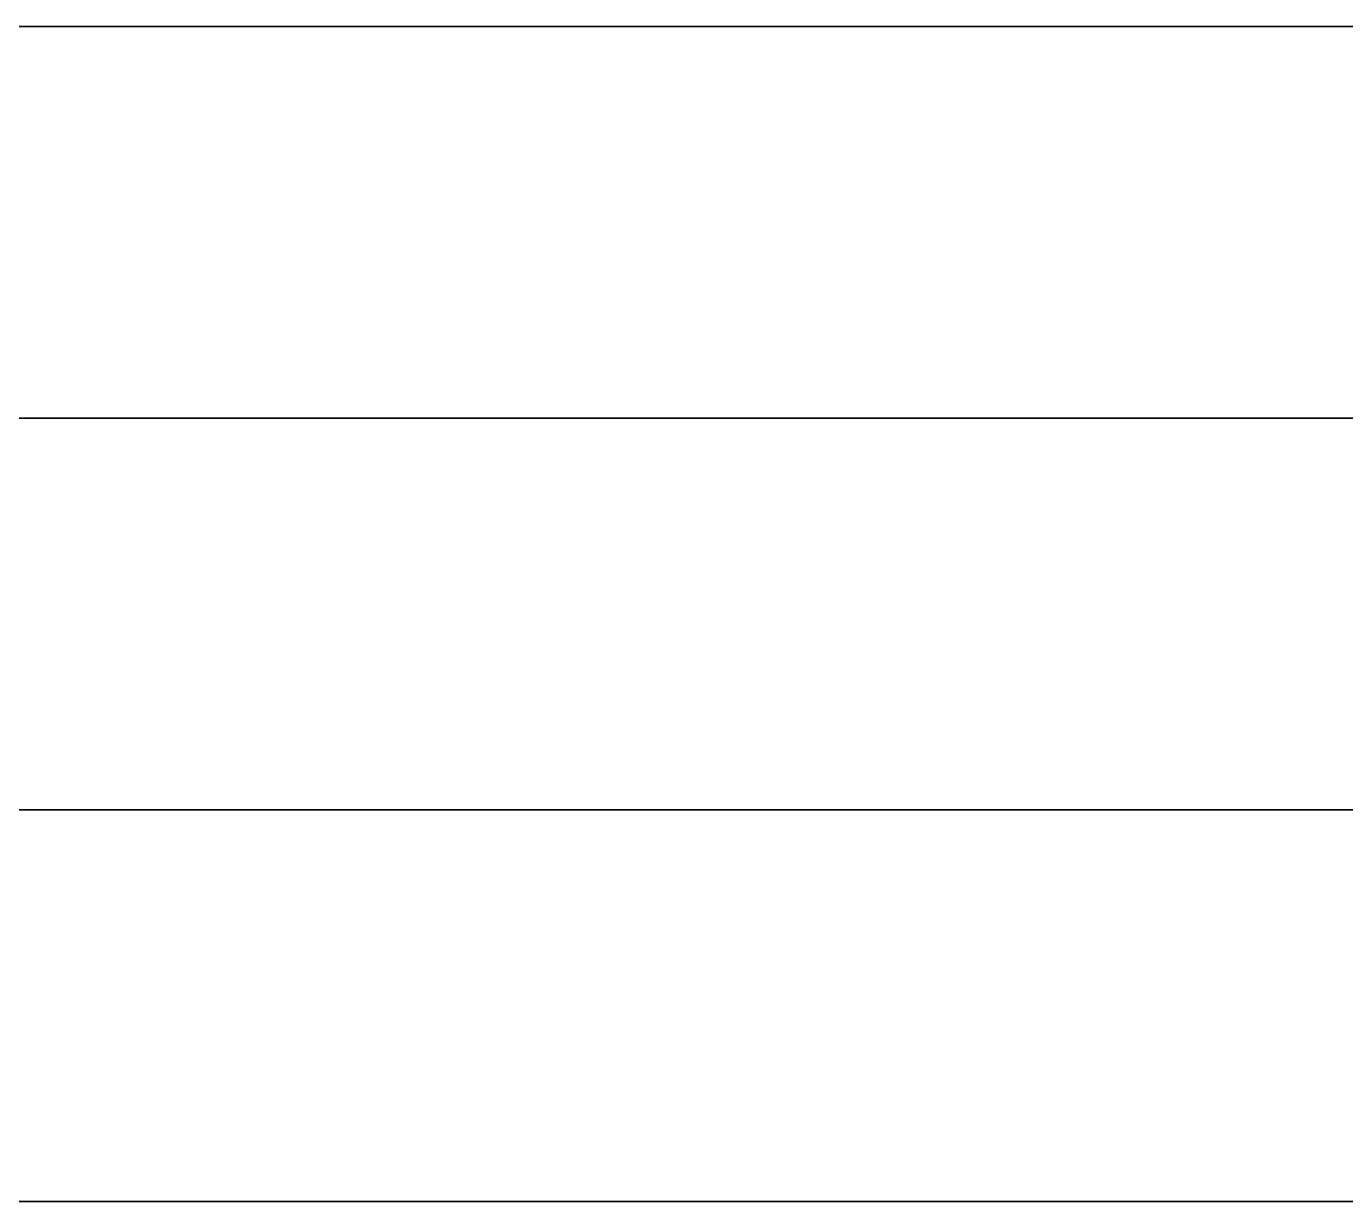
# Model space of a CAD drawing. Header units: metres. Extents: x 350990 to 353010, y 7455300 to 7456700.
# Drawn here: x 351326.7 to 351663.5, y 7456000 to 7456300 of the extents above; entities that cross this region are included whole.
import ezdxf

# ---------------------------------------------------------------- set-up
doc = ezdxf.new("R2010")
doc.units = ezdxf.units.M

msp = doc.modelspace()

# ---------------------------------------------------------------- linework, layer by layer
at = {"layer": 'BOC_P0N'}
msp.add_polyline3d([(351320, 7456000, 1243.558), (351330, 7456000, 1244.039), (351340, 7456000, 1244.499), (351350, 7456000, 1244.931), (351360, 7456000, 1245.327), (351370, 7456000, 1245.673), (351380, 7456000, 1245.953), (351390, 7456000, 1246.151), (351400, 7456000, 1246.252), (351410, 7456000, 1246.246), (351420, 7456000, 1246.13), (351430, 7456000, 1245.908), (351440, 7456000, 1245.594), (351450, 7456000, 1245.214), (351460, 7456000, 1244.801), (351470, 7456000, 1244.398), (351480, 7456000, 1244.053), (351490, 7456000, 1243.82), (351500, 7456000, 1243.75), (351510, 7456000, 1243.893), (351520, 7456000, 1244.292), (351530, 7456000, 1244.981), (351540, 7456000, 1245.978), (351550, 7456000, 1247.289), (351560, 7456000, 1248.903), (351570, 7456000, 1250.795), (351580, 7456000, 1252.924), (351590, 7456000, 1255.236), (351600, 7456000, 1257.668), (351610, 7456000, 1260.15), (351620, 7456000, 1262.613), (351630, 7456000, 1264.987), (351640, 7456000, 1267.209), (351650, 7456000, 1269.225), (351660, 7456000, 1270.995), (351670, 7456000, 1272.492)], dxfattribs=at)
at = {"layer": 'BOC_P100N'}
msp.add_polyline3d([(351320, 7456100, 1228.021), (351330, 7456100, 1229.935), (351340, 7456100, 1231.671), (351350, 7456100, 1233.192), (351360, 7456100, 1234.476), (351370, 7456100, 1235.514), (351380, 7456100, 1236.315), (351390, 7456100, 1236.898), (351400, 7456100, 1237.295), (351410, 7456100, 1237.549), (351420, 7456100, 1237.707), (351430, 7456100, 1237.818), (351440, 7456100, 1237.93), (351450, 7456100, 1238.089), (351460, 7456100, 1238.331), (351470, 7456100, 1238.685), (351480, 7456100, 1239.167), (351490, 7456100, 1239.786), (351500, 7456100, 1240.539), (351510, 7456100, 1241.415), (351520, 7456100, 1242.396), (351530, 7456100, 1243.462), (351540, 7456100, 1244.589), (351550, 7456100, 1245.756), (351560, 7456100, 1246.942), (351570, 7456100, 1248.135), (351580, 7456100, 1249.328), (351590, 7456100, 1250.517), (351600, 7456100, 1251.709), (351610, 7456100, 1252.912), (351620, 7456100, 1254.14), (351630, 7456100, 1255.405), (351640, 7456100, 1256.722), (351650, 7456100, 1258.1), (351660, 7456100, 1259.543), (351670, 7456100, 1261.048)], dxfattribs=at)
at = {"layer": 'BOC_P200N'}
msp.add_polyline3d([(351320, 7456200, 1211.632), (351330, 7456200, 1212.227), (351340, 7456200, 1212.872), (351350, 7456200, 1213.591), (351360, 7456200, 1214.401), (351370, 7456200, 1215.315), (351380, 7456200, 1216.338), (351390, 7456200, 1217.467), (351400, 7456200, 1218.693), (351410, 7456200, 1220.001), (351420, 7456200, 1221.371), (351430, 7456200, 1222.783), (351440, 7456200, 1224.216), (351450, 7456200, 1225.653), (351460, 7456200, 1227.082), (351470, 7456200, 1228.498), (351480, 7456200, 1229.903), (351490, 7456200, 1231.308), (351500, 7456200, 1232.73), (351510, 7456200, 1234.193), (351520, 7456200, 1235.723), (351530, 7456200, 1237.35), (351540, 7456200, 1239.1), (351550, 7456200, 1240.994), (351560, 7456200, 1243.048), (351570, 7456200, 1245.266), (351580, 7456200, 1247.641), (351590, 7456200, 1250.154), (351600, 7456200, 1252.775), (351610, 7456200, 1255.462), (351620, 7456200, 1258.164), (351630, 7456200, 1260.825), (351640, 7456200, 1263.384), (351650, 7456200, 1265.785), (351660, 7456200, 1267.69), (351670, 7456200, 1269.097)], dxfattribs=at)
at = {"layer": 'BOC_P300N'}
msp.add_polyline3d([(351320, 7456300, 1222.666), (351330, 7456300, 1224.298), (351340, 7456300, 1225.778), (351350, 7456300, 1227.053), (351360, 7456300, 1228.077), (351370, 7456300, 1228.816), (351380, 7456300, 1229.248), (351390, 7456300, 1229.368), (351400, 7456300, 1229.187), (351410, 7456300, 1228.731), (351420, 7456300, 1228.04), (351430, 7456300, 1227.169), (351440, 7456300, 1226.178), (351450, 7456300, 1225.137), (351460, 7456300, 1224.113), (351470, 7456300, 1223.175), (351480, 7456300, 1222.385), (351490, 7456300, 1221.793), (351500, 7456300, 1221.443), (351510, 7456300, 1221.363), (351520, 7456300, 1221.569), (351530, 7456300, 1222.064), (351540, 7456300, 1222.838), (351550, 7456300, 1223.875), (351560, 7456300, 1225.15), (351570, 7456300, 1226.633), (351580, 7456300, 1228.294), (351590, 7456300, 1230.103), (351600, 7456300, 1232.032), (351610, 7456300, 1234.061), (351620, 7456300, 1236.171), (351630, 7456300, 1238.351), (351640, 7456300, 1240.593), (351650, 7456300, 1242.894), (351660, 7456300, 1245.249), (351670, 7456300, 1247.657)], dxfattribs=at)
at = {"layer": 'BOLC_P0N'}
msp.add_polyline3d([(351320, 7456000, 1194.565), (351330, 7456000, 1194.057), (351340, 7456000, 1194.026), (351350, 7456000, 1194.518), (351360, 7456000, 1195.559), (351370, 7456000, 1197.155), (351380, 7456000, 1199.296), (351390, 7456000, 1201.951), (351400, 7456000, 1205.078), (351410, 7456000, 1208.623), (351420, 7456000, 1212.52), (351430, 7456000, 1216.698), (351440, 7456000, 1221.076), (351450, 7456000, 1225.567), (351460, 7456000, 1230.077), (351470, 7456000, 1234.508), (351480, 7456000, 1236.053), (351490, 7456000, 1235.82), (351500, 7456000, 1235.75), (351510, 7456000, 1235.893), (351520, 7456000, 1236.292), (351530, 7456000, 1236.981), (351540, 7456000, 1237.978), (351550, 7456000, 1239.289), (351560, 7456000, 1240.903), (351570, 7456000, 1242.795), (351580, 7456000, 1244.924), (351590, 7456000, 1247.236), (351600, 7456000, 1249.668), (351610, 7456000, 1250.383), (351620, 7456000, 1248.015), (351630, 7456000, 1245.457), (351640, 7456000, 1242.786), (351650, 7456000, 1240.074), (351660, 7456000, 1237.386), (351670, 7456000, 1234.778)], dxfattribs=at)
at = {"layer": 'BOLC_P100N'}
msp.add_polyline3d([(351320, 7456100, 1186.899), (351330, 7456100, 1185.087), (351340, 7456100, 1183.643), (351350, 7456100, 1182.65), (351360, 7456100, 1182.178), (351370, 7456100, 1182.274), (351380, 7456100, 1182.98), (351390, 7456100, 1184.319), (351400, 7456100, 1186.291), (351410, 7456100, 1188.88), (351420, 7456100, 1192.051), (351430, 7456100, 1195.757), (351440, 7456100, 1199.932), (351450, 7456100, 1204.497), (351460, 7456100, 1209.364), (351470, 7456100, 1214.428), (351480, 7456100, 1219.58), (351490, 7456100, 1224.703), (351500, 7456100, 1229.683), (351510, 7456100, 1233.415), (351520, 7456100, 1234.396), (351530, 7456100, 1235.462), (351540, 7456100, 1236.589), (351550, 7456100, 1237.756), (351560, 7456100, 1238.942), (351570, 7456100, 1240.135), (351580, 7456100, 1241.328), (351590, 7456100, 1242.517), (351600, 7456100, 1243.709), (351610, 7456100, 1244.912), (351620, 7456100, 1246.14), (351630, 7456100, 1247.405), (351640, 7456100, 1246.572), (351650, 7456100, 1244.102), (351660, 7456100, 1241.456), (351670, 7456100, 1238.711)], dxfattribs=at)
at = {"layer": 'BOLC_P200N'}
msp.add_polyline3d([(351320, 7456200, 1196.932), (351330, 7456200, 1193.715), (351340, 7456200, 1190.504), (351350, 7456200, 1187.39), (351360, 7456200, 1184.466), (351370, 7456200, 1181.821), (351380, 7456200, 1179.54), (351390, 7456200, 1177.697), (351400, 7456200, 1176.355), (351410, 7456200, 1175.564), (351420, 7456200, 1175.359), (351430, 7456200, 1175.758), (351440, 7456200, 1176.763), (351450, 7456200, 1178.359), (351460, 7456200, 1180.513), (351470, 7456200, 1183.175), (351480, 7456200, 1186.281), (351490, 7456200, 1189.731), (351500, 7456200, 1193.442), (351510, 7456200, 1197.333), (351520, 7456200, 1201.305), (351530, 7456200, 1205.26), (351540, 7456200, 1209.105), (351550, 7456200, 1212.753), (351560, 7456200, 1216.128), (351570, 7456200, 1219.17), (351580, 7456200, 1221.831), (351590, 7456200, 1224.081), (351600, 7456200, 1225.907), (351610, 7456200, 1227.312), (351620, 7456200, 1228.318), (351630, 7456200, 1228.956), (351640, 7456200, 1229.268), (351650, 7456200, 1229.303), (351660, 7456200, 1229.109), (351670, 7456200, 1228.735)], dxfattribs=at)
at = {"layer": 'BOLC_P300N'}
msp.add_polyline3d([(351320, 7456300, 1212.261), (351330, 7456300, 1211.509), (351340, 7456300, 1210.371), (351350, 7456300, 1208.893), (351360, 7456300, 1207.131), (351370, 7456300, 1205.152), (351380, 7456300, 1203.029), (351390, 7456300, 1200.841), (351400, 7456300, 1198.665), (351410, 7456300, 1196.581), (351420, 7456300, 1194.661), (351430, 7456300, 1192.972), (351440, 7456300, 1191.572), (351450, 7456300, 1190.508), (351460, 7456300, 1189.812), (351470, 7456300, 1189.504), (351480, 7456300, 1189.588), (351490, 7456300, 1190.056), (351500, 7456300, 1190.883), (351510, 7456300, 1192.028), (351520, 7456300, 1193.453), (351530, 7456300, 1195.105), (351540, 7456300, 1196.927), (351550, 7456300, 1198.857), (351560, 7456300, 1200.835), (351570, 7456300, 1202.804), (351580, 7456300, 1204.712), (351590, 7456300, 1206.515), (351600, 7456300, 1208.181), (351610, 7456300, 1209.688), (351620, 7456300, 1211.03), (351630, 7456300, 1212.21), (351640, 7456300, 1213.241), (351650, 7456300, 1214.142), (351660, 7456300, 1214.935), (351670, 7456300, 1215.641)], dxfattribs=at)
at = {"layer": 'BOX_P0N'}
msp.add_polyline3d([(351320, 7456000, 1157.949), (351330, 7456000, 1155.748), (351340, 7456000, 1154.193), (351350, 7456000, 1153.416), (351360, 7456000, 1153.522), (351370, 7456000, 1154.588), (351380, 7456000, 1156.649), (351390, 7456000, 1159.703), (351400, 7456000, 1163.706), (351410, 7456000, 1168.574), (351420, 7456000, 1174.188), (351430, 7456000, 1180.399), (351440, 7456000, 1187.032), (351450, 7456000, 1193.894), (351460, 7456000, 1200.783), (351470, 7456000, 1207.497), (351480, 7456000, 1211.141), (351490, 7456000, 1212.748), (351500, 7456000, 1214.212), (351510, 7456000, 1215.561), (351520, 7456000, 1216.84), (351530, 7456000, 1218.107), (351540, 7456000, 1219.431), (351550, 7456000, 1220.875), (351560, 7456000, 1222.497), (351570, 7456000, 1224.338), (351580, 7456000, 1226.418), (351590, 7456000, 1228.728), (351600, 7456000, 1231.234), (351610, 7456000, 1232.107), (351620, 7456000, 1229.966), (351630, 7456000, 1227.67), (351640, 7456000, 1225.246), (351650, 7456000, 1222.709), (351660, 7456000, 1220.059), (351670, 7456000, 1217.294)], dxfattribs=at)
at = {"layer": 'BOX_P100N'}
msp.add_polyline3d([(351320, 7456100, 1165.232), (351330, 7456100, 1160.368), (351340, 7456100, 1156.05), (351350, 7456100, 1152.518), (351360, 7456100, 1149.978), (351370, 7456100, 1148.586), (351380, 7456100, 1148.453), (351390, 7456100, 1149.633), (351400, 7456100, 1152.115), (351410, 7456100, 1155.832), (351420, 7456100, 1160.663), (351430, 7456100, 1166.444), (351440, 7456100, 1172.976), (351450, 7456100, 1180.038), (351460, 7456100, 1187.394), (351470, 7456100, 1194.81), (351480, 7456100, 1202.061), (351490, 7456100, 1208.94), (351500, 7456100, 1215.272), (351510, 7456100, 1219.924), (351520, 7456100, 1221.394), (351530, 7456100, 1222.544), (351540, 7456100, 1223.401), (351550, 7456100, 1224.008), (351560, 7456100, 1224.42), (351570, 7456100, 1224.698), (351580, 7456100, 1224.904), (351590, 7456100, 1225.097), (351600, 7456100, 1225.327), (351610, 7456100, 1225.632), (351620, 7456100, 1226.04), (351630, 7456100, 1226.565), (351640, 7456100, 1225.06), (351650, 7456100, 1221.972), (351660, 7456100, 1218.745), (351670, 7456100, 1215.442)], dxfattribs=at)
at = {"layer": 'BOX_P200N'}
msp.add_polyline3d([(351320, 7456200, 1184.182), (351330, 7456200, 1179.205), (351340, 7456200, 1174.105), (351350, 7456200, 1169.101), (351360, 7456200, 1164.398), (351370, 7456200, 1160.177), (351380, 7456200, 1156.591), (351390, 7456200, 1153.756), (351400, 7456200, 1151.747), (351410, 7456200, 1150.605), (351420, 7456200, 1150.33), (351430, 7456200, 1150.894), (351440, 7456200, 1152.24), (351450, 7456200, 1154.29), (351460, 7456200, 1156.953), (351470, 7456200, 1160.126), (351480, 7456200, 1163.703), (351490, 7456200, 1167.554), (351500, 7456200, 1171.581), (351510, 7456200, 1175.697), (351520, 7456200, 1179.808), (351530, 7456200, 1183.828), (351540, 7456200, 1187.674), (351550, 7456200, 1191.272), (351560, 7456200, 1194.555), (351570, 7456200, 1197.459), (351580, 7456200, 1199.932), (351590, 7456200, 1201.928), (351600, 7456200, 1203.415), (351610, 7456200, 1204.377), (351620, 7456200, 1204.812), (351630, 7456200, 1204.74), (351640, 7456200, 1204.196), (351650, 7456200, 1203.239), (351660, 7456200, 1201.94), (351670, 7456200, 1200.39)], dxfattribs=at)
at = {"layer": 'BOX_P300N'}
msp.add_polyline3d([(351320, 7456300, 1197.371), (351330, 7456300, 1196.773), (351340, 7456300, 1195.765), (351350, 7456300, 1194.406), (351360, 7456300, 1192.757), (351370, 7456300, 1190.874), (351380, 7456300, 1188.81), (351390, 7456300, 1186.613), (351400, 7456300, 1184.328), (351410, 7456300, 1182.002), (351420, 7456300, 1179.682), (351430, 7456300, 1177.417), (351440, 7456300, 1175.264), (351450, 7456300, 1173.282), (351460, 7456300, 1171.535), (351470, 7456300, 1170.086), (351480, 7456300, 1168.999), (351490, 7456300, 1168.328), (351500, 7456300, 1168.115), (351510, 7456300, 1168.385), (351520, 7456300, 1169.152), (351530, 7456300, 1170.404), (351540, 7456300, 1172.105), (351550, 7456300, 1174.195), (351560, 7456300, 1176.593), (351570, 7456300, 1179.199), (351580, 7456300, 1181.905), (351590, 7456300, 1184.599), (351600, 7456300, 1187.172), (351610, 7456300, 1189.529), (351620, 7456300, 1191.596), (351630, 7456300, 1193.323), (351640, 7456300, 1194.689), (351650, 7456300, 1195.701), (351660, 7456300, 1196.389), (351670, 7456300, 1196.807)], dxfattribs=at)
at = {"layer": 'CU_0p2_P0N'}
for points in [[(351666.818, 7456000, 650), (351660, 7456000, 654.003), (351652.515, 7456000, 660), (351650, 7456000, 662.148), (351643.205, 7456000, 670), (351640, 7456000, 674.566), (351636.854, 7456000, 680), (351632.561, 7456000, 690), (351630, 7456000, 699.063), (351629.735, 7456000, 700), (351627.999, 7456000, 710), (351627.249, 7456000, 720), (351627.203, 7456000, 730), (351627.554, 7456000, 740), (351627.997, 7456000, 750), (351628.287, 7456000, 760), (351628.307, 7456000, 770), (351628.093, 7456000, 780), (351627.815, 7456000, 790), (351627.741, 7456000, 800), (351628.213, 7456000, 810), (351629.637, 7456000, 820), (351630, 7456000, 821.398), (351632.003, 7456000, 830), (351635.761, 7456000, 840), (351640, 7456000, 848.051), (351640.974, 7456000, 850), (351646.547, 7456000, 860), (351650, 7456000, 865.959), (351652.119, 7456000, 870), (351656.635, 7456000, 880), (351660, 7456000, 889.354), (351660.19, 7456000, 890), (351662.204, 7456000, 900), (351663.492, 7456000, 910)], [(351668.671, 7456000, 1200), (351660.735, 7456000, 1210), (351670, 7456000, 1213.338)]]:
    msp.add_polyline3d(points, dxfattribs=at)
msp.add_polyline3d([(351660, 7456000, 1211.182), (351654.695, 7456000, 1220), (351660, 7456000, 1221.908), (351662.285, 7456000, 1220)], close=True, dxfattribs=at)
at = {"layer": 'DAC_P300N'}
msp.add_polyline3d([(351670, 7456300, 291.576), (351660, 7456300, 291.161), (351650, 7456300, 296.38), (351649.194, 7456300, 300), (351650, 7456300, 306.51), (351650.432, 7456300, 310), (351651.669, 7456300, 320), (351652.906, 7456300, 330), (351654.144, 7456300, 340), (351655.381, 7456300, 350), (351656.618, 7456300, 360), (351657.855, 7456300, 370), (351659.093, 7456300, 380), (351660, 7456300, 387.333), (351660.33, 7456300, 390), (351661.567, 7456300, 400), (351662.805, 7456300, 410), (351664.042, 7456300, 420)], dxfattribs=at)
at = {"layer": 'PHY_P0N'}
msp.add_polyline3d([(351668.686, 7456000, 930), (351661.368, 7456000, 920), (351660, 7456000, 918.211), (351654.655, 7456000, 910), (351650, 7456000, 903.125), (351647.954, 7456000, 900), (351641.272, 7456000, 890), (351640, 7456000, 888.119), (351634.056, 7456000, 880), (351630, 7456000, 874.455), (351626.002, 7456000, 870), (351620, 7456000, 863.179), (351616.04, 7456000, 860), (351610, 7456000, 854.968), (351600, 7456000, 850.043), (351599.801, 7456000, 850), (351590, 7456000, 847.745), (351580, 7456000, 846.891), (351570, 7456000, 845.735), (351560, 7456000, 842.541), (351556.032, 7456000, 840), (351550, 7456000, 835.924), (351544.304, 7456000, 830), (351540, 7456000, 825.37), (351536.09, 7456000, 820), (351530, 7456000, 811.58), (351528.967, 7456000, 810), (351522.336, 7456000, 800), (351520, 7456000, 796.589), (351515.337, 7456000, 790), (351510, 7456000, 782.879), (351507.47, 7456000, 780), (351500, 7456000, 772.075), (351497.348, 7456000, 770), (351490, 7456000, 764.654), (351480, 7456000, 760.263), (351478.721, 7456000, 760), (351470, 7456000, 758.305), (351460, 7456000, 757.954), (351450, 7456000, 758.534), (351440, 7456000, 759.615), (351437.427, 7456000, 760), (351430, 7456000, 761.095), (351420, 7456000, 763.178), (351410, 7456000, 766.277), (351401.817, 7456000, 770), (351400, 7456000, 770.827), (351390, 7456000, 777.077), (351386.235, 7456000, 780), (351380, 7456000, 784.935), (351374.23, 7456000, 790), (351370.576, 7456000, 800), (351379.579, 7456000, 810), (351380, 7456000, 810.483), (351390, 7456000, 818.876), (351391.832, 7456000, 820), (351400, 7456000, 825.22), (351409.533, 7456000, 830), (351410, 7456000, 830.247), (351420, 7456000, 835.401), (351427.733, 7456000, 840), (351430, 7456000, 841.471), (351439.977, 7456000, 850), (351440, 7456000, 850.022), (351447.889, 7456000, 860), (351450, 7456000, 862.919), (351453.94, 7456000, 870), (351459.159, 7456000, 880), (351460, 7456000, 881.653), (351463.487, 7456000, 890), (351467.664, 7456000, 900), (351470, 7456000, 905.476), (351471.693, 7456000, 910), (351475.593, 7456000, 920), (351479.716, 7456000, 930), (351480, 7456000, 930.662), (351483.781, 7456000, 940), (351488.115, 7456000, 950), (351490, 7456000, 954.15), (351492.671, 7456000, 960), (351497.511, 7456000, 970), (351500, 7456000, 974.914), (351502.747, 7456000, 980), (351508.443, 7456000, 990), (351510, 7456000, 992.653), (351514.849, 7456000, 1000), (351520, 7456000, 1007.409), (351522.087, 7456000, 1010), (351530, 7456000, 1019.444), (351530.544, 7456000, 1020), (351540, 7456000, 1029.431), (351540.65, 7456000, 1030), (351550, 7456000, 1038.132), (351552.288, 7456000, 1040), (351560, 7456000, 1046.353), (351564.303, 7456000, 1050), (351570, 7456000, 1054.939), (351575.219, 7456000, 1060), (351580, 7456000, 1064.779), (351584.453, 7456000, 1070), (351590, 7456000, 1076.71), (351592.293, 7456000, 1080), (351599.091, 7456000, 1090), (351600, 7456000, 1091.358), (351604.949, 7456000, 1100), (351610, 7456000, 1108.79), (351610.612, 7456000, 1110), (351615.722, 7456000, 1120), (351620, 7456000, 1128.162), (351620.88, 7456000, 1130), (351625.787, 7456000, 1140), (351630, 7456000, 1148.308), (351630.812, 7456000, 1150), (351635.719, 7456000, 1160), (351640, 7456000, 1168.519), (351640.725, 7456000, 1170), (351645.642, 7456000, 1180), (351645.324, 7456000, 1190), (351644.879, 7456000, 1200), (351644.294, 7456000, 1210), (351643.565, 7456000, 1220), (351642.692, 7456000, 1230), (351641.681, 7456000, 1240), (351640.544, 7456000, 1250), (351640, 7456000, 1254.278), (351639.298, 7456000, 1260), (351637.959, 7456000, 1270), (351640, 7456000, 1273.98), (351650, 7456000, 1277.413), (351660, 7456000, 1278.263), (351670, 7456000, 1279.094)], dxfattribs=at)
at = {"layer": 'PHY_P100N'}
msp.add_polyline3d([(351340, 7456100, 767.119), (351337.874, 7456100, 770), (351340, 7456100, 773.57), (351344.532, 7456100, 780), (351350, 7456100, 786.812), (351353.263, 7456100, 790), (351360, 7456100, 795.971), (351366.399, 7456100, 800), (351370, 7456100, 802.125), (351380, 7456100, 806.028), (351390, 7456100, 803.046), (351390.698, 7456100, 800), (351390, 7456100, 799.535), (351380, 7456100, 793.788), (351377.016, 7456100, 790), (351370, 7456100, 784.664), (351363.369, 7456100, 780), (351360, 7456100, 777.498), (351350, 7456100, 771.894), (351346.632, 7456100, 770)], close=True, dxfattribs=at)
msp.add_polyline3d([(351670, 7456100, 896.094), (351660, 7456100, 896.422), (351650, 7456100, 894.864), (351640, 7456100, 891.817), (351635.29, 7456100, 890), (351630, 7456100, 887.938), (351620, 7456100, 883.98), (351610, 7456100, 880.602), (351607.614, 7456100, 880), (351600, 7456100, 878.001), (351590, 7456100, 876.047), (351580, 7456100, 874.101), (351570, 7456100, 871.186), (351567.562, 7456100, 870), (351560, 7456100, 866.162), (351552.09, 7456100, 860), (351550, 7456100, 858.324), (351542.274, 7456100, 850), (351540, 7456100, 847.53), (351534.136, 7456100, 840), (351530, 7456100, 834.772), (351526.372, 7456100, 830), (351520, 7456100, 821.932), (351518.31, 7456100, 820), (351510, 7456100, 811.009), (351508.75, 7456100, 810), (351500, 7456100, 803.373), (351491.366, 7456100, 800), (351490, 7456100, 799.499), (351480, 7456100, 799.154), (351476.533, 7456100, 800), (351470, 7456100, 803.756), (351460, 7456100, 808.623), (351450.3, 7456100, 810), (351460, 7456100, 811.61), (351470, 7456100, 814.945), (351478.714, 7456100, 820), (351480, 7456100, 820.884), (351489.057, 7456100, 830), (351490, 7456100, 831.149), (351495.64, 7456100, 840), (351500, 7456100, 848.288), (351500.765, 7456100, 850), (351504.799, 7456100, 860), (351508.4, 7456100, 870), (351510, 7456100, 874.753), (351511.68, 7456100, 880), (351514.815, 7456100, 890), (351517.975, 7456100, 900), (351520, 7456100, 906.222), (351521.274, 7456100, 910), (351524.845, 7456100, 920), (351528.78, 7456100, 930), (351530, 7456100, 932.88), (351533.351, 7456100, 940), (351538.653, 7456100, 950), (351540, 7456100, 952.33), (351545.12, 7456100, 960), (351550, 7456100, 966.571), (351552.96, 7456100, 970), (351560, 7456100, 977.589), (351562.542, 7456100, 980), (351570, 7456100, 986.839), (351573.698, 7456100, 990), (351580, 7456100, 995.411), (351585.287, 7456100, 1000), (351590, 7456100, 1004.264), (351595.815, 7456100, 1010), (351600, 7456100, 1014.453), (351604.563, 7456100, 1020), (351610, 7456100, 1027.334), (351611.707, 7456100, 1030), (351617.414, 7456100, 1040), (351620, 7456100, 1045.098), (351622.178, 7456100, 1050), (351626.172, 7456100, 1060), (351629.816, 7456100, 1070), (351630, 7456100, 1070.54), (351632.947, 7456100, 1080), (351635.988, 7456100, 1090), (351639.07, 7456100, 1100), (351640, 7456100, 1102.917), (351642.185, 7456100, 1110), (351645.542, 7456100, 1120), (351649.31, 7456100, 1130), (351650, 7456100, 1131.656), (351653.532, 7456100, 1140), (351658.394, 7456100, 1150), (351660, 7456100, 1152.951), (351664.004, 7456100, 1160)], dxfattribs=at)
at = {"layer": 'PHY_P200N'}
for points in [[(351360, 7456200, 722.621), (351355.252, 7456200, 730), (351356.586, 7456200, 740), (351359.526, 7456200, 750), (351360, 7456200, 751.141), (351364.552, 7456200, 760), (351370, 7456200, 767.646), (351372.269, 7456200, 770), (351380, 7456200, 776.382), (351386.73, 7456200, 780), (351390, 7456200, 781.503), (351400, 7456200, 784.283), (351410, 7456200, 783.589), (351417.081, 7456200, 780), (351410, 7456200, 778.194), (351400, 7456200, 774.638), (351396.719, 7456200, 770), (351390, 7456200, 764.036), (351386.217, 7456200, 760), (351380, 7456200, 752.547), (351377.808, 7456200, 750), (351370.893, 7456200, 740), (351370, 7456200, 738.534), (351364.212, 7456200, 730)], [(351440, 7456200, 778.155), (351432.139, 7456200, 780), (351440, 7456200, 783.132), (351450, 7456200, 783.333), (351460, 7456200, 782.178), (351470, 7456200, 781.23), (351480, 7456200, 780.746), (351490, 7456200, 781.049), (351500, 7456200, 782.559), (351503.542, 7456200, 780), (351500, 7456200, 777.798), (351490, 7456200, 773.348), (351488.53, 7456200, 770), (351480, 7456200, 768.125), (351470, 7456200, 768.596), (351464.546, 7456200, 770), (351460, 7456200, 774.196), (351450, 7456200, 776.595)]]:
    msp.add_polyline3d(points, close=True, dxfattribs=at)
msp.add_polyline3d([(351670, 7456200, 802.297), (351660, 7456200, 807.771), (351656.771, 7456200, 810), (351650, 7456200, 814.74), (351642.534, 7456200, 820), (351640, 7456200, 821.794), (351630, 7456200, 827.954), (351625.73, 7456200, 830), (351620, 7456200, 832.724), (351610, 7456200, 836.027), (351600, 7456200, 837.959), (351590, 7456200, 838.544), (351580, 7456200, 837.618), (351570, 7456200, 834.838), (351560.338, 7456200, 830), (351560, 7456200, 829.836), (351550, 7456200, 824.436), (351546.238, 7456200, 830), (351549.967, 7456200, 840), (351550, 7456200, 840.098), (351553.311, 7456200, 850), (351556.376, 7456200, 860), (351559.287, 7456200, 870), (351560, 7456200, 872.482), (351562.311, 7456200, 880), (351565.479, 7456200, 890), (351568.853, 7456200, 900), (351570, 7456200, 903.172), (351572.779, 7456200, 910), (351577.289, 7456200, 920), (351580, 7456200, 925.404), (351582.619, 7456200, 930), (351588.937, 7456200, 940), (351590, 7456200, 941.55), (351596.374, 7456200, 950), (351600, 7456200, 954.502), (351604.61, 7456200, 960), (351610, 7456200, 966.265), (351613.144, 7456200, 970), (351620, 7456200, 978.254), (351621.351, 7456200, 980), (351628.738, 7456200, 990), (351630, 7456200, 991.816), (351635.129, 7456200, 1000), (351640, 7456200, 1008.521), (351640.767, 7456200, 1010), (351645.497, 7456200, 1020), (351649.732, 7456200, 1030), (351650, 7456200, 1030.698), (351653.342, 7456200, 1040), (351656.624, 7456200, 1050), (351659.682, 7456200, 1060), (351660, 7456200, 1061.096), (351662.558, 7456200, 1070), (351665.446, 7456200, 1080)], dxfattribs=at)
at = {"layer": 'PHY_P300N'}
msp.add_polyline3d([(351664.002, 7456300, 780), (351660, 7456300, 784.389), (351651.047, 7456300, 790), (351652.28, 7456300, 800), (351651.996, 7456300, 810), (351650.664, 7456300, 820), (351650, 7456300, 823.299), (351648.656, 7456300, 830), (351646.395, 7456300, 840), (351644.234, 7456300, 850), (351642.395, 7456300, 860), (351641.026, 7456300, 870), (351640.22, 7456300, 880), (351640.031, 7456300, 890), (351640.485, 7456300, 900), (351641.588, 7456300, 910), (351643.335, 7456300, 920), (351645.709, 7456300, 930), (351648.686, 7456300, 940), (351650, 7456300, 943.661), (351652.166, 7456300, 950), (351656.106, 7456300, 960), (351660, 7456300, 968.857), (351660.486, 7456300, 970), (351665.172, 7456300, 980)], dxfattribs=at)
at = {"layer": 'POT_P0N'}
msp.add_polyline3d([(351670, 7456000, 290.064), (351660, 7456000, 290.069), (351650, 7456000, 290.073), (351640, 7456000, 290.078), (351630, 7456000, 290.084), (351620, 7456000, 290.09), (351610, 7456000, 290.098), (351600, 7456000, 290.107), (351590, 7456000, 290.119), (351580, 7456000, 290.135), (351570, 7456000, 290.156), (351560, 7456000, 290.189), (351550, 7456000, 290.241), (351540, 7456000, 290.339), (351530, 7456000, 290.581), (351520, 7456000, 292.062), (351516.852, 7456000, 300), (351519.123, 7456000, 310), (351520, 7456000, 313.743), (351521.514, 7456000, 320), (351523.951, 7456000, 330), (351526.339, 7456000, 340), (351528.569, 7456000, 350), (351530, 7456000, 357.33), (351530.551, 7456000, 360), (351532.226, 7456000, 370), (351533.49, 7456000, 380), (351534.306, 7456000, 390), (351534.674, 7456000, 400), (351534.637, 7456000, 410), (351534.275, 7456000, 420), (351533.694, 7456000, 430), (351533.026, 7456000, 440), (351532.409, 7456000, 450), (351531.986, 7456000, 460), (351531.898, 7456000, 470), (351532.275, 7456000, 480), (351533.242, 7456000, 490), (351534.912, 7456000, 500), (351537.384, 7456000, 510), (351540, 7456000, 517.783), (351540.766, 7456000, 520), (351545.133, 7456000, 530), (351550, 7456000, 539.249), (351550.382, 7456000, 540), (351556.252, 7456000, 550), (351560, 7456000, 555.746), (351562.55, 7456000, 560), (351568.984, 7456000, 570), (351570, 7456000, 571.492), (351575.213, 7456000, 580), (351580, 7456000, 587.668), (351581.318, 7456000, 590), (351587.05, 7456000, 600), (351590, 7456000, 605.193), (351592.528, 7456000, 610), (351597.703, 7456000, 620), (351600, 7456000, 624.559), (351602.624, 7456000, 630), (351607.303, 7456000, 640), (351610, 7456000, 645.99), (351611.796, 7456000, 650), (351616.121, 7456000, 660), (351620, 7456000, 669.298), (351620.303, 7456000, 670), (351624.463, 7456000, 680), (351628.537, 7456000, 690), (351630, 7456000, 693.703), (351632.694, 7456000, 700), (351636.94, 7456000, 710), (351640, 7456000, 717.166), (351641.349, 7456000, 720), (351646.121, 7456000, 730), (351650, 7456000, 737.806), (351651.23, 7456000, 740), (351656.947, 7456000, 750), (351660, 7456000, 755.108), (351663.243, 7456000, 760), (351670, 7456000, 769.81)], dxfattribs=at)
at = {"layer": 'POT_P100N'}
msp.add_polyline3d([(351670, 7456100, 290.066), (351660, 7456100, 290.07), (351650, 7456100, 290.073), (351640, 7456100, 290.077), (351630, 7456100, 290.082), (351620, 7456100, 290.087), (351610, 7456100, 290.093), (351600, 7456100, 290.101), (351590, 7456100, 290.112), (351580, 7456100, 290.127), (351570, 7456100, 290.149), (351560, 7456100, 290.184), (351550, 7456100, 290.247), (351540, 7456100, 290.391), (351530, 7456100, 291.009), (351524.5, 7456100, 300), (351525.447, 7456100, 310), (351526.866, 7456100, 320), (351528.785, 7456100, 330), (351530, 7456100, 335.127), (351531.281, 7456100, 340), (351534.394, 7456100, 350), (351538.017, 7456100, 360), (351540, 7456100, 364.998), (351542.259, 7456100, 370), (351547.054, 7456100, 380), (351550, 7456100, 385.967), (351552.261, 7456100, 390), (351557.78, 7456100, 400), (351560, 7456100, 404.212), (351563.33, 7456100, 410), (351568.574, 7456100, 420), (351570, 7456100, 423.069), (351573.275, 7456100, 430), (351577.256, 7456100, 440), (351580, 7456100, 448.412), (351580.491, 7456100, 450), (351583.031, 7456100, 460), (351585.066, 7456100, 470), (351586.749, 7456100, 480), (351588.222, 7456100, 490), (351589.619, 7456100, 500), (351590, 7456100, 502.594), (351590.999, 7456100, 510), (351592.487, 7456100, 520), (351594.173, 7456100, 530), (351596.113, 7456100, 540), (351598.345, 7456100, 550), (351600, 7456100, 556.456), (351600.853, 7456100, 560), (351603.606, 7456100, 570), (351606.671, 7456100, 580), (351610, 7456100, 589.893), (351610.035, 7456100, 590), (351613.601, 7456100, 600), (351617.418, 7456100, 610), (351620, 7456100, 616.395), (351621.458, 7456100, 620), (351625.698, 7456100, 630), (351630, 7456100, 639.785), (351630.098, 7456100, 640), (351634.751, 7456100, 650), (351639.509, 7456100, 660), (351640, 7456100, 661.029), (351644.563, 7456100, 670), (351649.709, 7456100, 680), (351650, 7456100, 680.571), (351655.213, 7456100, 690), (351660, 7456100, 698.618), (351660.835, 7456100, 700), (351666.793, 7456100, 710)], dxfattribs=at)
at = {"layer": 'POT_P200N'}
msp.add_polyline3d([(351670, 7456200, 290.089), (351660, 7456200, 290.093), (351650, 7456200, 290.098), (351640, 7456200, 290.103), (351630, 7456200, 290.109), (351620, 7456200, 290.117), (351610, 7456200, 290.127), (351600, 7456200, 290.142), (351590, 7456200, 290.164), (351580, 7456200, 290.201), (351570, 7456200, 290.271), (351560, 7456200, 290.448), (351550, 7456200, 291.598), (351546.986, 7456200, 300), (351547.391, 7456200, 310), (351548.238, 7456200, 320), (351549.637, 7456200, 330), (351550, 7456200, 331.87), (351551.929, 7456200, 340), (351555.241, 7456200, 350), (351559.713, 7456200, 360), (351560, 7456200, 360.54), (351566.544, 7456200, 370), (351570, 7456200, 374.204), (351576.281, 7456200, 380), (351580, 7456200, 383.151), (351590, 7456200, 389.877), (351590.209, 7456200, 390), (351600, 7456200, 395.898), (351606.774, 7456200, 400), (351610, 7456200, 402.13), (351620, 7456200, 409.787), (351620.229, 7456200, 410), (351629.255, 7456200, 420), (351630, 7456200, 421.032), (351635.226, 7456200, 430), (351639.545, 7456200, 440), (351640, 7456200, 441.439), (351642.295, 7456200, 450), (351644.14, 7456200, 460), (351645.323, 7456200, 470), (351646.023, 7456200, 480), (351646.406, 7456200, 490), (351646.624, 7456200, 500), (351646.818, 7456200, 510), (351647.116, 7456200, 520), (351647.635, 7456200, 530), (351648.481, 7456200, 540), (351649.747, 7456200, 550), (351650, 7456200, 551.43), (351651.585, 7456200, 560), (351654.068, 7456200, 570), (351657.254, 7456200, 580), (351660, 7456200, 587.001), (351661.303, 7456200, 590), (351666.484, 7456200, 600)], dxfattribs=at)
at = {"layer": 'POT_P300N'}
msp.add_polyline3d([(351670, 7456300, 290.286), (351660, 7456300, 290.324), (351650, 7456300, 290.373), (351640, 7456300, 290.445), (351630, 7456300, 290.57), (351620, 7456300, 290.849), (351610, 7456300, 292.067), (351605.413, 7456300, 300), (351609.542, 7456300, 310), (351610, 7456300, 310.886), (351616.719, 7456300, 320), (351620, 7456300, 323.407), (351628.981, 7456300, 330), (351630, 7456300, 330.636), (351640, 7456300, 335.918), (351648.289, 7456300, 340), (351650, 7456300, 340.804), (351660, 7456300, 346.14), (351666.024, 7456300, 350)], dxfattribs=at)
at = {"layer": 'PRO_P0N'}
for points in [[(351670, 7456000, 290.01), (351660, 7456000, 290.01), (351650, 7456000, 290.01), (351640, 7456000, 290.01), (351630, 7456000, 290.01), (351620, 7456000, 290.01), (351610, 7456000, 290.01), (351600, 7456000, 290.01), (351590, 7456000, 290.01), (351580, 7456000, 290.01), (351570, 7456000, 290.01), (351560, 7456000, 290.01), (351550, 7456000, 290.01), (351540, 7456000, 290.01), (351530, 7456000, 290.01), (351520, 7456000, 290.011), (351510, 7456000, 290.011), (351500, 7456000, 290.011), (351490, 7456000, 290.011), (351480, 7456000, 290.011), (351470, 7456000, 290.011), (351460, 7456000, 290.011), (351450, 7456000, 290.011), (351440, 7456000, 290.012), (351430, 7456000, 290.012), (351420, 7456000, 290.012), (351410, 7456000, 290.012), (351400, 7456000, 290.012), (351390, 7456000, 290.012), (351380, 7456000, 290.012), (351370, 7456000, 290.012), (351360, 7456000, 290.012), (351350, 7456000, 290.012), (351340, 7456000, 290.013), (351330, 7456000, 290.013), (351320, 7456000, 290.013)], [(351320, 7456000, 1251.399), (351330, 7456000, 1251.503), (351340, 7456000, 1251.665), (351350, 7456000, 1251.888), (351360, 7456000, 1252.175), (351370, 7456000, 1252.528), (351380, 7456000, 1252.949), (351390, 7456000, 1253.438), (351400, 7456000, 1253.994), (351410, 7456000, 1254.615), (351420, 7456000, 1255.3), (351430, 7456000, 1256.044), (351440, 7456000, 1256.843), (351450, 7456000, 1257.694), (351460, 7456000, 1258.591), (351470, 7456000, 1259.528), (351474.856, 7456000, 1260), (351480, 7456000, 1260.5), (351490, 7456000, 1261.501), (351500, 7456000, 1262.524), (351510, 7456000, 1263.564), (351520, 7456000, 1264.615), (351530, 7456000, 1265.672), (351540, 7456000, 1266.729), (351550, 7456000, 1267.781), (351560, 7456000, 1268.825), (351570, 7456000, 1269.856), (351571.414, 7456000, 1270), (351580, 7456000, 1270.872), (351590, 7456000, 1271.87), (351600, 7456000, 1272.848), (351610, 7456000, 1273.805), (351620, 7456000, 1274.74), (351630, 7456000, 1275.652), (351640, 7456000, 1276.543), (351650, 7456000, 1277.413), (351660, 7456000, 1278.263), (351670, 7456000, 1279.094)]]:
    msp.add_polyline3d(points, dxfattribs=at)
at = {"layer": 'PRO_P100N'}
for points in [[(351670, 7456100, 290.01), (351660, 7456100, 290.01), (351650, 7456100, 290.01), (351640, 7456100, 290.01), (351630, 7456100, 290.01), (351620, 7456100, 290.01), (351610, 7456100, 290.01), (351600, 7456100, 290.01), (351590, 7456100, 290.01), (351580, 7456100, 290.01), (351570, 7456100, 290.01), (351560, 7456100, 290.01), (351550, 7456100, 290.01), (351540, 7456100, 290.01), (351530, 7456100, 290.011), (351520, 7456100, 290.011), (351510, 7456100, 290.011), (351500, 7456100, 290.011), (351490, 7456100, 290.011), (351480, 7456100, 290.012), (351470, 7456100, 290.012), (351460, 7456100, 290.012), (351450, 7456100, 290.012), (351440, 7456100, 290.012), (351430, 7456100, 290.012), (351420, 7456100, 290.013), (351410, 7456100, 290.013), (351400, 7456100, 290.013), (351390, 7456100, 290.013), (351380, 7456100, 290.013), (351370, 7456100, 290.013), (351360, 7456100, 290.013), (351350, 7456100, 290.013), (351340, 7456100, 290.014), (351330, 7456100, 290.014), (351320, 7456100, 290.014)], [(351322.809, 7456100, 1190), (351329.602, 7456100, 1200), (351330, 7456100, 1201.938), (351331.013, 7456100, 1210), (351330.179, 7456100, 1220), (351330, 7456100, 1220.712), (351327.229, 7456100, 1230), (351330, 7456100, 1233.633), (351340, 7456100, 1237.981), (351350, 7456100, 1238.858), (351360, 7456100, 1239.792), (351362.102, 7456100, 1240), (351370, 7456100, 1240.78), (351380, 7456100, 1241.814), (351390, 7456100, 1242.889), (351400, 7456100, 1243.998), (351410, 7456100, 1245.136), (351420, 7456100, 1246.293), (351430, 7456100, 1247.465), (351440, 7456100, 1248.644), (351450, 7456100, 1249.824), (351451.498, 7456100, 1250), (351460, 7456100, 1250.999), (351470, 7456100, 1252.163), (351480, 7456100, 1253.311), (351490, 7456100, 1254.44), (351500, 7456100, 1255.545), (351510, 7456100, 1256.625), (351520, 7456100, 1257.676), (351530, 7456100, 1258.699), (351540, 7456100, 1259.692), (351543.196, 7456100, 1260), (351550, 7456100, 1260.656), (351560, 7456100, 1261.593), (351570, 7456100, 1262.504), (351580, 7456100, 1263.392), (351590, 7456100, 1264.26), (351600, 7456100, 1265.111), (351610, 7456100, 1265.949), (351620, 7456100, 1266.778), (351630, 7456100, 1267.602), (351640, 7456100, 1268.425), (351650, 7456100, 1269.25), (351659.021, 7456100, 1270), (351660, 7456100, 1270.081), (351670, 7456100, 1270.922)]]:
    msp.add_polyline3d(points, dxfattribs=at)
at = {"layer": 'PRO_P200N'}
for points in [[(351670, 7456200, 290.01), (351660, 7456200, 290.01), (351650, 7456200, 290.01), (351640, 7456200, 290.01), (351630, 7456200, 290.01), (351620, 7456200, 290.01), (351610, 7456200, 290.01), (351600, 7456200, 290.01), (351590, 7456200, 290.01), (351580, 7456200, 290.01), (351570, 7456200, 290.01), (351560, 7456200, 290.01), (351550, 7456200, 290.011), (351540, 7456200, 290.011), (351530, 7456200, 290.011), (351520, 7456200, 290.011), (351510, 7456200, 290.011), (351500, 7456200, 290.012), (351490, 7456200, 290.012), (351480, 7456200, 290.012), (351470, 7456200, 290.013), (351460, 7456200, 290.013), (351450, 7456200, 290.013), (351440, 7456200, 290.013), (351430, 7456200, 290.013), (351420, 7456200, 290.014), (351410, 7456200, 290.014), (351400, 7456200, 290.014), (351390, 7456200, 290.014), (351380, 7456200, 290.014), (351370, 7456200, 290.014), (351360, 7456200, 290.015), (351350, 7456200, 290.015), (351340, 7456200, 290.015), (351330, 7456200, 290.015), (351320, 7456200, 290.015)], [(351320, 7456200, 1164.031), (351330, 7456200, 1163.565), (351340, 7456200, 1163.999), (351350, 7456200, 1165.452), (351360, 7456200, 1168.006), (351365.479, 7456200, 1170), (351370, 7456200, 1171.742), (351380, 7456200, 1176.639), (351385.81, 7456200, 1180), (351390, 7456200, 1185.501), (351393.118, 7456200, 1190), (351399.36, 7456200, 1200), (351400, 7456200, 1201.155), (351404.852, 7456200, 1210), (351409.861, 7456200, 1220), (351410, 7456200, 1220.315), (351420, 7456200, 1229.729), (351421.832, 7456200, 1230), (351430, 7456200, 1231.209), (351440, 7456200, 1232.75), (351450, 7456200, 1234.347), (351460, 7456200, 1235.99), (351470, 7456200, 1237.673), (351480, 7456200, 1239.389), (351483.507, 7456200, 1240), (351490, 7456200, 1241.131), (351500, 7456200, 1242.892), (351510, 7456200, 1244.667), (351520, 7456200, 1246.449), (351530, 7456200, 1248.233), (351539.926, 7456200, 1250), (351540, 7456200, 1250.013), (351550, 7456200, 1251.786), (351560, 7456200, 1253.546), (351570, 7456200, 1255.289), (351580, 7456200, 1257.012), (351590, 7456200, 1258.712), (351597.704, 7456200, 1260), (351600, 7456200, 1260.384), (351610, 7456200, 1262.026), (351620, 7456200, 1263.635), (351630, 7456200, 1265.208), (351640, 7456200, 1266.744), (351650, 7456200, 1268.238), (351660, 7456200, 1269.69), (351662.202, 7456200, 1270), (351670, 7456200, 1271.097)]]:
    msp.add_polyline3d(points, dxfattribs=at)
at = {"layer": 'PRO_P300N'}
for points in [[(351670, 7456300, 290.01), (351660, 7456300, 290.01), (351650, 7456300, 290.01), (351640, 7456300, 290.01), (351630, 7456300, 290.01), (351620, 7456300, 290.011), (351610, 7456300, 290.011), (351600, 7456300, 290.011), (351590, 7456300, 290.011), (351580, 7456300, 290.011), (351570, 7456300, 290.011), (351560, 7456300, 290.011), (351550, 7456300, 290.012), (351540, 7456300, 290.012), (351530, 7456300, 290.012), (351520, 7456300, 290.012), (351510, 7456300, 290.013), (351500, 7456300, 290.013), (351490, 7456300, 290.013), (351480, 7456300, 290.014), (351470, 7456300, 290.014), (351460, 7456300, 290.014), (351450, 7456300, 290.014), (351440, 7456300, 290.015), (351430, 7456300, 290.015), (351420, 7456300, 290.015), (351410, 7456300, 290.015), (351400, 7456300, 290.015), (351390, 7456300, 290.015), (351380, 7456300, 290.015), (351370, 7456300, 290.016), (351360, 7456300, 290.016), (351350, 7456300, 290.016), (351340, 7456300, 290.016), (351330, 7456300, 290.016), (351320, 7456300, 290.017)], [(351320, 7456300, 1128.493), (351328.087, 7456300, 1130), (351330, 7456300, 1130.326), (351340, 7456300, 1132.498), (351350, 7456300, 1135.228), (351360, 7456300, 1138.604), (351363.429, 7456300, 1140), (351370, 7456300, 1142.579), (351380, 7456300, 1147.122), (351385.688, 7456300, 1150), (351390, 7456300, 1152.128), (351400, 7456300, 1157.405), (351404.766, 7456300, 1160), (351410, 7456300, 1162.795), (351420, 7456300, 1168.108), (351423.668, 7456300, 1170), (351430, 7456300, 1173.22), (351440, 7456300, 1178.033), (351444.357, 7456300, 1180), (351450, 7456300, 1184.434), (351457.586, 7456300, 1190), (351460, 7456300, 1191.799), (351470, 7456300, 1198.913), (351471.555, 7456300, 1200), (351480, 7456300, 1206.185), (351485.051, 7456300, 1210), (351490, 7456300, 1214.014), (351496.851, 7456300, 1220), (351500, 7456300, 1223.027), (351506.551, 7456300, 1230), (351510, 7456300, 1234.128), (351517.201, 7456300, 1240), (351520, 7456300, 1241.927), (351530, 7456300, 1242.884), (351540, 7456300, 1243.901), (351550, 7456300, 1244.981), (351560, 7456300, 1246.126), (351570, 7456300, 1247.337), (351580, 7456300, 1248.614), (351590, 7456300, 1249.958), (351590.302, 7456300, 1250), (351600, 7456300, 1251.365), (351610, 7456300, 1252.835), (351620, 7456300, 1254.364), (351630, 7456300, 1255.948), (351640, 7456300, 1257.581), (351650, 7456300, 1259.258), (351654.33, 7456300, 1260), (351660, 7456300, 1260.972), (351670, 7456300, 1262.717)]]:
    msp.add_polyline3d(points, dxfattribs=at)
at = {"layer": 'TOH_P0N'}
msp.add_polyline3d([(351320, 7456000, 1121.808), (351330, 7456000, 1116.903), (351340, 7456000, 1112.866), (351350, 7456000, 1109.973), (351360, 7456000, 1108.46), (351370, 7456000, 1108.51), (351380, 7456000, 1110.234), (351390, 7456000, 1113.666), (351400, 7456000, 1118.761), (351410, 7456000, 1125.39), (351420, 7456000, 1133.352), (351430, 7456000, 1142.375), (351440, 7456000, 1152.133), (351450, 7456000, 1162.253), (351460, 7456000, 1172.335), (351470, 7456000, 1181.972), (351480, 7456000, 1188.071), (351490, 7456000, 1191.485), (351500, 7456000, 1193.963), (351510, 7456000, 1195.434), (351520, 7456000, 1195.898), (351530, 7456000, 1195.428), (351540, 7456000, 1194.162), (351550, 7456000, 1192.293), (351560, 7456000, 1190.048), (351570, 7456000, 1187.674), (351580, 7456000, 1185.416), (351590, 7456000, 1183.496), (351600, 7456000, 1182.101), (351610, 7456000, 1179.597), (351620, 7456000, 1174.763), (351630, 7456000, 1170.57), (351640, 7456000, 1167.102), (351650, 7456000, 1164.369), (351660, 7456000, 1162.31), (351670, 7456000, 1160.804)], dxfattribs=at)
at = {"layer": 'TOH_P100N'}
msp.add_polyline3d([(351320, 7456100, 1136.676), (351330, 7456100, 1129.761), (351340, 7456100, 1123.229), (351350, 7456100, 1117.441), (351360, 7456100, 1112.728), (351370, 7456100, 1109.349), (351380, 7456100, 1107.521), (351390, 7456100, 1107.376), (351400, 7456100, 1108.956), (351410, 7456100, 1112.214), (351420, 7456100, 1117.024), (351430, 7456100, 1123.184), (351440, 7456100, 1130.434), (351450, 7456100, 1138.468), (351460, 7456100, 1146.948), (351470, 7456100, 1155.527), (351480, 7456100, 1163.861), (351490, 7456100, 1171.635), (351500, 7456100, 1178.572), (351510, 7456100, 1183.466), (351520, 7456100, 1184.766), (351530, 7456100, 1185.322), (351540, 7456100, 1185.18), (351550, 7456100, 1184.44), (351560, 7456100, 1183.241), (351570, 7456100, 1181.752), (351580, 7456100, 1180.159), (351590, 7456100, 1178.653), (351600, 7456100, 1177.414), (351610, 7456100, 1176.599), (351620, 7456100, 1176.333), (351630, 7456100, 1176.7), (351640, 7456100, 1175.589), (351650, 7456100, 1173.443), (351660, 7456100, 1171.666), (351670, 7456100, 1170.237)], dxfattribs=at)
at = {"layer": 'TOH_P200N'}
msp.add_polyline3d([(351320, 7456200, 1158.312), (351330, 7456200, 1154.068), (351340, 7456200, 1149.311), (351350, 7456200, 1144.229), (351360, 7456200, 1139.016), (351370, 7456200, 1133.859), (351380, 7456200, 1128.93), (351390, 7456200, 1124.383), (351400, 7456200, 1120.346), (351410, 7456200, 1116.92), (351420, 7456200, 1114.181), (351430, 7456200, 1112.181), (351440, 7456200, 1110.946), (351450, 7456200, 1110.484), (351460, 7456200, 1110.782), (351470, 7456200, 1111.809), (351480, 7456200, 1113.519), (351490, 7456200, 1115.801), (351500, 7456200, 1118.598), (351510, 7456200, 1121.86), (351520, 7456200, 1125.497), (351530, 7456200, 1129.414), (351540, 7456200, 1133.511), (351550, 7456200, 1137.687), (351560, 7456200, 1141.837), (351570, 7456200, 1145.859), (351580, 7456200, 1149.654), (351590, 7456200, 1153.135), (351600, 7456200, 1156.226), (351610, 7456200, 1158.87), (351620, 7456200, 1161.029), (351630, 7456200, 1162.685), (351640, 7456200, 1163.842), (351650, 7456200, 1164.52), (351660, 7456200, 1164.757), (351670, 7456200, 1164.602)], dxfattribs=at)
at = {"layer": 'TOH_P300N'}
msp.add_polyline3d([(351320, 7456300, 1158.032), (351330, 7456300, 1159.196), (351340, 7456300, 1160.09), (351350, 7456300, 1160.645), (351360, 7456300, 1160.798), (351370, 7456300, 1160.491), (351380, 7456300, 1159.677), (351390, 7456300, 1158.333), (351400, 7456300, 1156.459), (351410, 7456300, 1154.084), (351420, 7456300, 1151.27), (351430, 7456300, 1148.11), (351440, 7456300, 1144.723), (351450, 7456300, 1141.254), (351460, 7456300, 1137.859), (351470, 7456300, 1134.701), (351480, 7456300, 1131.936), (351490, 7456300, 1129.704), (351500, 7456300, 1128.111), (351510, 7456300, 1127.222), (351520, 7456300, 1127.087), (351530, 7456300, 1127.699), (351540, 7456300, 1129.004), (351550, 7456300, 1130.905), (351560, 7456300, 1133.271), (351570, 7456300, 1135.945), (351580, 7456300, 1138.757), (351590, 7456300, 1141.538), (351600, 7456300, 1144.135), (351610, 7456300, 1146.424), (351620, 7456300, 1148.322), (351630, 7456300, 1149.787), (351640, 7456300, 1150.827), (351650, 7456300, 1151.489), (351660, 7456300, 1151.853), (351670, 7456300, 1152.023)], dxfattribs=at)
at = {"layer": 'TOPO_P0N'}
msp.add_polyline3d([(351320, 7456000, 1251.399), (351330, 7456000, 1251.503), (351340, 7456000, 1251.665), (351350, 7456000, 1251.888), (351360, 7456000, 1252.175), (351370, 7456000, 1252.528), (351380, 7456000, 1252.949), (351390, 7456000, 1253.438), (351400, 7456000, 1253.994), (351410, 7456000, 1254.615), (351420, 7456000, 1255.3), (351430, 7456000, 1256.044), (351440, 7456000, 1256.843), (351450, 7456000, 1257.694), (351460, 7456000, 1258.591), (351470, 7456000, 1259.528), (351480, 7456000, 1260.5), (351490, 7456000, 1261.501), (351500, 7456000, 1262.524), (351510, 7456000, 1263.564), (351520, 7456000, 1264.615), (351530, 7456000, 1265.672), (351540, 7456000, 1266.729), (351550, 7456000, 1267.781), (351560, 7456000, 1268.825), (351570, 7456000, 1269.856), (351580, 7456000, 1270.872), (351590, 7456000, 1271.87), (351600, 7456000, 1272.848), (351610, 7456000, 1273.805), (351620, 7456000, 1274.74), (351630, 7456000, 1275.652), (351640, 7456000, 1276.543), (351650, 7456000, 1277.413), (351660, 7456000, 1278.263), (351670, 7456000, 1279.094)], dxfattribs=at)
at = {"layer": 'TOPO_P100N'}
msp.add_polyline3d([(351320, 7456100, 1236.415), (351330, 7456100, 1237.165), (351340, 7456100, 1237.981), (351350, 7456100, 1238.858), (351360, 7456100, 1239.792), (351370, 7456100, 1240.78), (351380, 7456100, 1241.814), (351390, 7456100, 1242.889), (351400, 7456100, 1243.998), (351410, 7456100, 1245.136), (351420, 7456100, 1246.293), (351430, 7456100, 1247.465), (351440, 7456100, 1248.644), (351450, 7456100, 1249.824), (351460, 7456100, 1250.999), (351470, 7456100, 1252.163), (351480, 7456100, 1253.311), (351490, 7456100, 1254.44), (351500, 7456100, 1255.545), (351510, 7456100, 1256.625), (351520, 7456100, 1257.676), (351530, 7456100, 1258.699), (351540, 7456100, 1259.692), (351550, 7456100, 1260.656), (351560, 7456100, 1261.593), (351570, 7456100, 1262.504), (351580, 7456100, 1263.392), (351590, 7456100, 1264.26), (351600, 7456100, 1265.111), (351610, 7456100, 1265.949), (351620, 7456100, 1266.778), (351630, 7456100, 1267.602), (351640, 7456100, 1268.425), (351650, 7456100, 1269.25), (351660, 7456100, 1270.081), (351670, 7456100, 1270.922)], dxfattribs=at)
at = {"layer": 'TOPO_P200N'}
msp.add_polyline3d([(351320, 7456200, 1219.796), (351330, 7456200, 1220.313), (351340, 7456200, 1220.945), (351350, 7456200, 1221.69), (351360, 7456200, 1222.546), (351370, 7456200, 1223.509), (351380, 7456200, 1224.573), (351390, 7456200, 1225.734), (351400, 7456200, 1226.984), (351410, 7456200, 1228.318), (351420, 7456200, 1229.729), (351430, 7456200, 1231.209), (351440, 7456200, 1232.75), (351450, 7456200, 1234.347), (351460, 7456200, 1235.99), (351470, 7456200, 1237.673), (351480, 7456200, 1239.389), (351490, 7456200, 1241.131), (351500, 7456200, 1242.892), (351510, 7456200, 1244.667), (351520, 7456200, 1246.449), (351530, 7456200, 1248.233), (351540, 7456200, 1250.013), (351550, 7456200, 1251.786), (351560, 7456200, 1253.546), (351570, 7456200, 1255.289), (351580, 7456200, 1257.012), (351590, 7456200, 1258.712), (351600, 7456200, 1260.384), (351610, 7456200, 1262.026), (351620, 7456200, 1263.635), (351630, 7456200, 1265.208), (351640, 7456200, 1266.744), (351650, 7456200, 1268.238), (351660, 7456200, 1269.69), (351670, 7456200, 1271.097)], dxfattribs=at)
at = {"layer": 'TOPO_P300N'}
msp.add_polyline3d([(351320, 7456300, 1228.822), (351330, 7456300, 1229.423), (351340, 7456300, 1230.022), (351350, 7456300, 1230.618), (351360, 7456300, 1231.211), (351370, 7456300, 1231.799), (351380, 7456300, 1232.385), (351390, 7456300, 1232.968), (351400, 7456300, 1233.551), (351410, 7456300, 1234.136), (351420, 7456300, 1234.727), (351430, 7456300, 1235.327), (351440, 7456300, 1235.941), (351450, 7456300, 1236.572), (351460, 7456300, 1237.227), (351470, 7456300, 1237.91), (351480, 7456300, 1238.627), (351490, 7456300, 1239.381), (351500, 7456300, 1240.18), (351510, 7456300, 1241.027), (351520, 7456300, 1241.927), (351530, 7456300, 1242.884), (351540, 7456300, 1243.901), (351550, 7456300, 1244.981), (351560, 7456300, 1246.126), (351570, 7456300, 1247.337), (351580, 7456300, 1248.614), (351590, 7456300, 1249.958), (351600, 7456300, 1251.365), (351610, 7456300, 1252.835), (351620, 7456300, 1254.364), (351630, 7456300, 1255.948), (351640, 7456300, 1257.581), (351650, 7456300, 1259.258), (351660, 7456300, 1260.972), (351670, 7456300, 1262.717)], dxfattribs=at)

doc.saveas('drawing.dxf')
